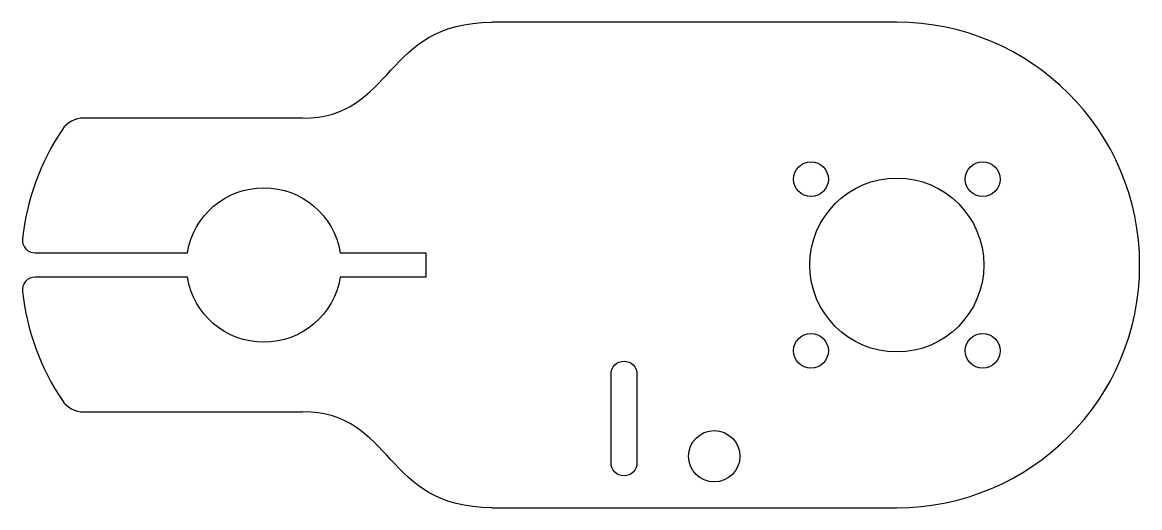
# Model space of a CAD drawing. Header units: inches. Extents: x -1.17 to 4.26, y -1.18 to 1.18.
import ezdxf

# ---------------------------------------------------------------- set-up
doc = ezdxf.new("R2010")
doc.units = ezdxf.units.IN
doc.header["$MEASUREMENT"] = 0

msp = doc.modelspace()

# ---------------------------------------------------------------- linework, layer by layer
for points in [[(1.1088, -1.1811), (3.079, -1.1811, 1), (3.079, 1.1811), (1.1088, 1.1811)], [(0.1875, 0.7149), (-0.876, 0.7149, 0.249524), (-0.9797, 0.6597, 0.121541), (-1.1741, 0.1283, 0.446476), (-1.112, 0.0591), (-0.3713, 0.0591, -0.853526), (0.3713, 0.0591), (0.7874, 0.0591), (0.7874, -0.0591), (0.3713, -0.0591, -0.853526), (-0.3713, -0.0591), (-1.112, -0.0591, 0.446476), (-1.1741, -0.1283, 0.121541), (-0.9797, -0.6597, 0.249524), (-0.876, -0.7149), (0.1875, -0.7149)]]:
    msp.add_lwpolyline(points, format="xyb")
msp.add_lwpolyline([(1.815, -0.5306), (1.815, -0.9636, -1), (1.689, -0.9636), (1.689, -0.5306, -1)], format="xyb", close=True)
for centre, radius in [((2.6614, 0.4176), 0.0846), ((3.4966, 0.4176), 0.0846), ((3.079, 0), 0.4232), ((2.6614, -0.4176), 0.0846), ((3.4966, -0.4176), 0.0846), ((2.1907, -0.9311), 0.125)]:
    msp.add_circle(centre, radius)
for points in [[(0.1875, 0.7149), (0.636, 0.7149), (0.5798, 1.1811), (1.1088, 1.1811)], [(1.1088, -1.1811), (0.5798, -1.1811), (0.636, -0.7149), (0.1875, -0.7149)]]:
    msp.add_open_spline(points, degree=3)

doc.saveas('drawing.dxf')
